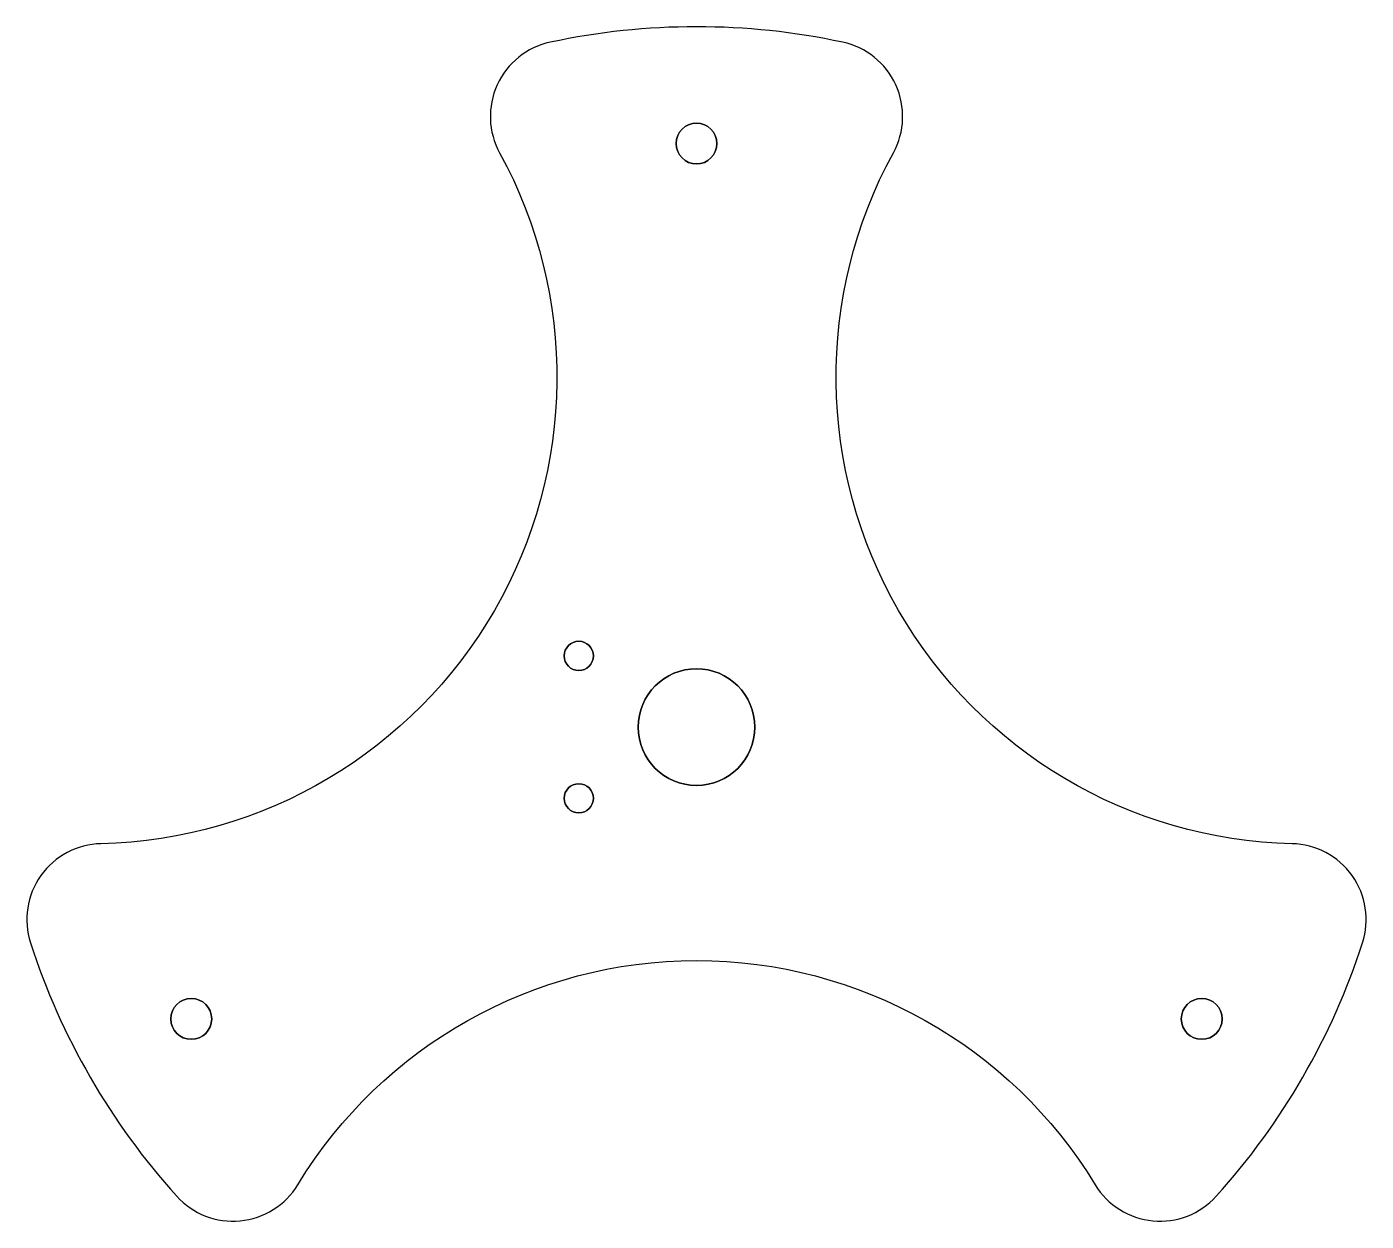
# Model space of a CAD drawing. Header units: millimetres. Extents: x -57 to 57, y -42 to 60.
import ezdxf

# ---------------------------------------------------------------- set-up
doc = ezdxf.new("R2010")
doc.units = ezdxf.units.MM
doc.layers.get('0').update_dxf_attribs({"linetype": 'CONTINUOUS'})

msp = doc.modelspace()

# ---------------------------------------------------------------- linework, layer by layer
msp.add_lwpolyline([(34.17, -39.21, 0.502055), (44.55, -40.19, 0.105547), (57.08, -18.49, 0.502055), (51.04, -9.99, -0.562172), (16.87, 49.2, 0.502055), (12.53, 58.68, 0.105547), (-12.53, 58.68, 0.502055), (-16.87, 49.2, -0.562172), (-51.04, -9.99, 0.502055), (-57.08, -18.49, 0.105547), (-44.55, -40.19, 0.502055), (-34.17, -39.21, -0.562172)], format="xyb", close=True)
msp.add_lwpolyline([(34.17, -39.21, 0.502055), (44.55, -40.19, 0.105547), (57.08, -18.49, 0.502055), (51.04, -9.99, -0.562172), (16.87, 49.2, 0.502055), (12.53, 58.68, 0.105547), (-12.53, 58.68, 0.502055), (-16.87, 49.2, -0.562172), (-51.04, -9.99, 0.502055), (-57.08, -18.49, 0.105547), (-44.55, -40.19, 0.502055), (-34.17, -39.21, -0.562172)], format="xyb", close=True)
at = {"extrusion": (0, 0, -1)}
for centre, radius in [((0, 50), 1.75), ((0, 0), 5), ((43.3, -25), 1.75), ((-43.3, -25), 1.75)]:
    msp.add_circle(centre, radius, dxfattribs=at)
for centre, radius in [((0, 50), 1.75), ((-10.09, 6.1), 1.25), ((0, 0), 5), ((-10.09, -6.1), 1.25), ((-43.3, -25), 1.75), ((43.3, -25), 1.75)]:
    msp.add_circle(centre, radius)
at = {"extrusion": (-4.93038e-32, 0, -1)}
for centre in [(10.09, 6.1), (10.09, -6.1)]:
    msp.add_circle(centre, 1.25, dxfattribs=at)

doc.saveas('drawing.dxf')
